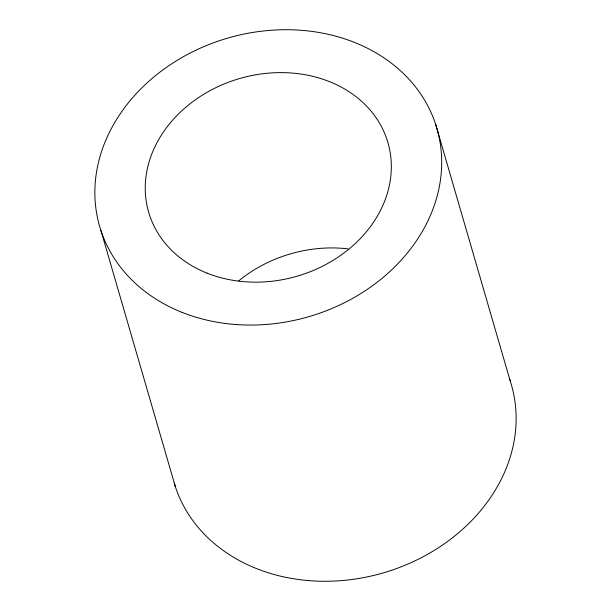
<?xml version="1.0" encoding="UTF-8"?>
<svg xmlns="http://www.w3.org/2000/svg" width="611" height="611" viewBox="0 0 611 611"><rect width="100%" height="100%" fill="white"/><g stroke="black" fill="none" stroke-linecap="round" stroke-linejoin="round"><path stroke-width="0.92" d="M435.635 124.285L510.078 380.508M100.922 230.492L175.365 486.715M509.475 378.728A175.601 145.067 -16.2 0 1 387.084 571.743A175.601 145.067 -16.2 0 1 174.242 483.118M238.809 280.816A124.598 102.931 -16.2 0 1 347.919 248.845M182.086 312.374A175.601 145.067 -16.2 0 0 441.7 161.762A175.601 145.067 -16.2 0 0 181.055 58.037A175.601 145.067 -16.2 0 0 182.086 312.374M207.121 273.163A124.598 102.931 -16.2 0 0 391.33 166.299A124.598 102.931 -16.2 0 0 206.396 92.704A124.598 102.931 -16.2 0 0 207.121 273.163"/></g></svg>
